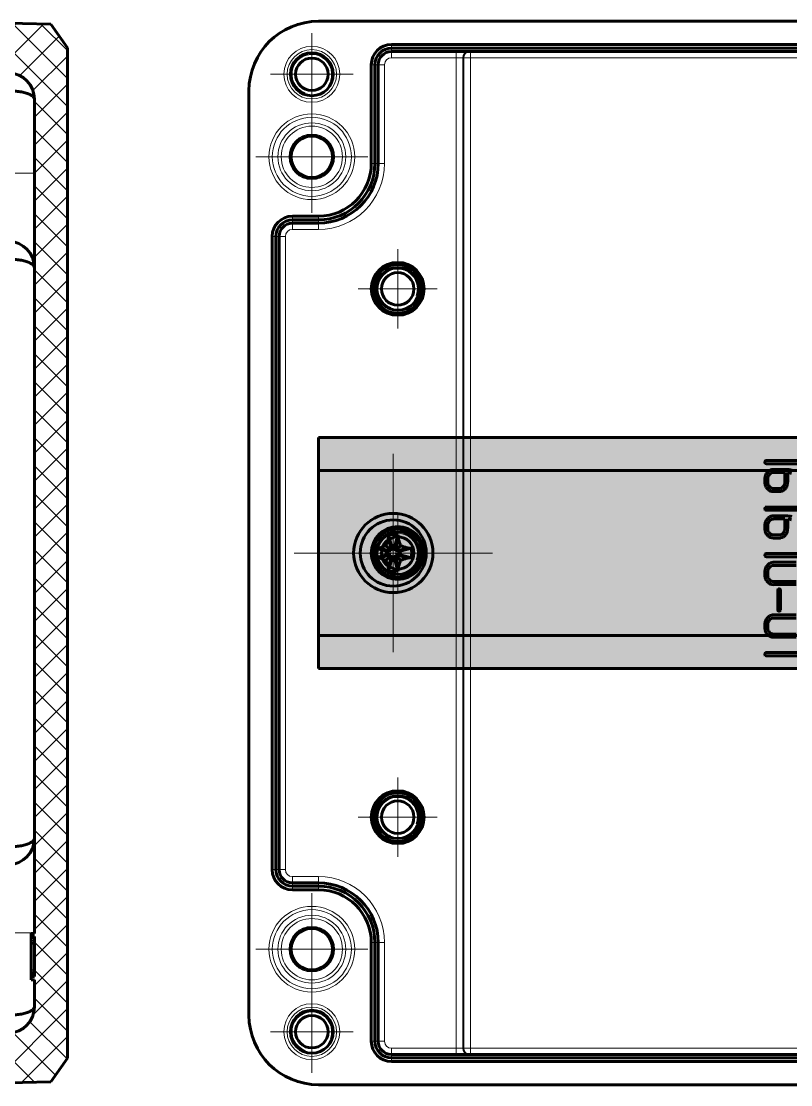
# Model space of a CAD drawing. Header units: millimetres. Extents: x -111 to 309, y -96 to 201.
# Drawn here: x 192.7 to 251, y 5.5 to 86 of the extents above; entities that cross this region are included whole.
import ezdxf

# ---------------------------------------------------------------- set-up
doc = ezdxf.new("R2010")
doc.units = ezdxf.units.MM
for name, pattern in [('K5LT_AXLED', [26.227272, 21.727272, -1.5, 1.5, -1.5]), ('K5LT_BASIC', [0]), ('K5LT_THIN', [0])]:
    doc.linetypes.add(name, pattern=pattern)
doc.layers.add('Системный слой', color=7, linetype='Continuous')

# ---------------------------------------------------------------- blocks, each defined once
blk = doc.blocks.new('35_DIN_CUTSIDE')
at = {"layer": 'Системный слой', "color": 150, "linetype": 'K5LT_BASIC', "lineweight": 60, "true_color": 0x0080ff}
for p, q in [((6.85, 18.06), (7.28, 18.06)), ((7.28, 18.06), (7.28, 14.95)), ((6.24, 14.95), (6.24, 17.35)), ((2.08, 13.91), (5.2, 13.91)), ((0, 11.83), (0, -12.09)), ((0, 11.83), (0, -12.09)), ((1.04, 11.83), (1.04, -12.09)), ((5.2, 12.87), (2.08, 12.87)), ((3.33, 5.2), (2.29, 5.2)), ((2.29, 5.2), (2.29, 0)), ((4.37, 5.2), (3.33, 5.2)), ((4.37, 5.2), (3.33, 5.2)), ((3.33, 0), (3.33, 5.2)), ((2.29, 3.9), (1.04, 3.9)), ((1.04, 3.9), (1.04, 0)), ((2.29, 0), (2.29, 3.9)), ((6.45, 0.62), (6.45, 3.12)), ((6.45, 0.62), (6.45, 3.12)), ((1.04, 0.24), (2.29, 0.69)), ((5.2, -0.62), (5.2, 0.62)), ((5.2, 0.62), (6.45, 0.62)), ((5.2, -0.62), (5.2, 0.62)), ((5.2, 0.62), (6.45, 0.62)), ((1.04, -3.9), (1.04, 0)), ((2.29, -0.24), (1.04, -0.69)), ((2.29, -5.2), (2.29, 0)), ((2.29, 0), (2.29, -3.9)), ((3.33, 0), (3.33, -5.2)), ((6.45, -0.62), (5.2, -0.62)), ((6.45, -0.62), (5.2, -0.62)), ((6.45, -0.62), (6.45, -3.12)), ((6.45, -0.62), (6.45, -3.12)), ((2.29, -3.9), (1.04, -3.9)), ((3.33, -5.2), (2.29, -5.2)), ((4.37, -5.2), (3.33, -5.2)), ((4.37, -5.2), (3.33, -5.2)), ((5.2, -13.13), (2.08, -13.13)), ((5.2, -13.13), (2.08, -13.13)), ((2.08, -14.17), (5.2, -14.17)), ((2.08, -14.17), (5.2, -14.17)), ((6.24, -15.21), (6.24, -16.46)), ((7.24, -16.59), (7.28, -15.21)), ((6.41, -16.58), (7.24, -16.59))]:
    blk.add_line(p, q, dxfattribs=at)
at = {"layer": 'Системный слой', "color": 30, "linetype": 'K5LT_AXLED', "lineweight": 18, "true_color": 0xff8000}
blk.add_line((0.29, 0), (9.68, 0), dxfattribs=at)
at = {"layer": 'Системный слой', "color": 150, "linetype": 'K5LT_BASIC', "lineweight": 60, "true_color": 0x0080ff}
for centre, radius, start, end in [((5.2, 14.95), 2.08, 270, 0), ((5.2, 14.95), 1.04, 270, 0), ((2.08, 11.83), 2.08, 90, 180), ((2.08, 11.83), 1.04, 90, 180), ((4.37, 3.12), 2.08, 0, 90), ((4.37, 3.12), 2.08, 0, 90), ((4.37, -3.12), 2.08, 270, 0), ((4.37, -3.12), 2.08, 270, 0), ((2.08, -12.09), 2.08, 180, 270), ((2.08, -12.09), 2.08, 180, 270), ((2.08, -12.09), 1.04, 180, 270), ((2.08, -12.09), 1.04, 180, 270), ((5.2, -15.21), 2.08, 0, 90), ((5.2, -15.21), 2.08, 0, 90), ((5.2, -15.21), 1.04, 0, 90), ((5.2, -15.21), 1.04, 0, 90)]:
    blk.add_arc(centre, radius, start, end, dxfattribs=at)
blk = doc.blocks.new('VP.161610_cutside')
at = {"layer": 'Системный слой'}
h = blk.add_hatch(dxfattribs=at)
h.set_pattern_fill('', angle=135, style=0, pattern_type=0)
h.set_pattern_definition([(135, (-510.7968, -10739.818), (-2.12132034, -2.12132034), []), (225, (-510.7968, -10739.818), (2.12132034, -2.12132034), [])])
h.paths.add_polyline_path([(107.05, 90), (113.08, 90), (113.08, 89.5), (113.58, 89.5), (113.58, 90), (117.66, 90), (120.03, 89.22), (121.48, 87.18), (121.66, 86.1), (121.93, 75.78), (122.18, 75.22), (122.73, 75), (123.38, 75), (123.95, 75.23), (124.18, 75.78), (124.22, 77.3), (124.72, 78.5), (125.92, 79), (127.13, 78.5), (127.62, 77.3), (127.66, 75.78), (127.91, 75.22), (128.46, 75), (129.47, 75), (129.02, 92.5), (125.45, 95), (-27.55, 95), (-31.12, 92.5), (-31.57, 75), (-30.56, 75), (-30, 75.23), (-29.76, 75.78), (-29.72, 77.3), (-29.23, 78.5), (-28.02, 79), (-26.82, 78.5), (-26.32, 77.3), (-26.28, 75.78), (-26.03, 75.22), (-25.48, 75), (-24.83, 75), (-24.26, 75.23), (-24.03, 75.78), (-23.76, 86.1), (-22.92, 88.46), (-20.84, 89.85), (-19.76, 90), (106.55, 90), (106.55, 89.5), (107.05, 89.5)])
h = blk.add_hatch(dxfattribs=at)
h.set_pattern_fill('', angle=135, style=0, pattern_type=0)
h.set_pattern_definition([(135, (-510.7968, -10739.818), (-0.70710678, -0.70710678), []), (225, (-510.7968, -10739.818), (0.70710678, -0.70710678), [])])
h.paths.add_polyline_path([(123.92, 78), (124.51, 76.59), (125.92, 76), (127.34, 76.59), (127.92, 78), (127.34, 79.41), (125.92, 80), (124.51, 79.41)])
h.paths.add_polyline_path([(-26.02, 78), (-26.61, 79.41), (-28.02, 80), (-29.44, 79.41), (-30.02, 78), (-29.44, 76.59), (-28.02, 76), (-26.61, 76.59)])
h = blk.add_hatch(dxfattribs=at)
h.set_pattern_fill('', angle=135, style=0, pattern_type=0)
h.set_pattern_definition([(135, (-510.797, -10739.818), (-7.071068, -7.071068), []), (225, (-510.797, -10739.818), (7.071068, -7.071068), [])])
h.paths.add_polyline_path([(-27.55, -5), (-14.76, -5), (-14.75, -5.17), (-14.74, -5.33), (-14.74, -5.5), (-14.2, -5.5), (-14.18, -5), (-7.34, -5), (-7.33, -5.17), (-7.32, -5.33), (-7.31, -5.5), (-7.13, -5.5), (-7.1, -5.24), (-7.09, -5.16), (-7.08, -5.08), (-7.08, -5), (125.45, -5), (127.41, -3.62), (129.47, 75), (125.95, 75), (125.9, 76.74), (125.73, 77.14), (125.4, 77.3), (125.02, 77.09), (124.9, 76.73), (124.95, 75), (124.95, 1), (124.66, 0.29), (123.95, 0), (64.51, 0), (64.51, 0.5), (63.62, 0.5), (63.62, 0), (61.4, 0), (61.4, 0.5), (60.64, 0.5), (60.64, 0), (59.39, 0), (59.39, 0.5), (58.63, 0.5), (58.63, 0), (53.43, 0), (53.43, 0.5), (52.67, 0.5), (52.67, 0), (51.42, 0), (51.42, 0.5), (50.67, 0.5), (50.67, 0), (49.51, 0), (49.51, 0.5), (48.62, 0.5), (48.62, 0), (45.37, 0), (45.37, 0.5), (44.5, 0.5), (44.5, 0), (42.47, 0), (42.47, 0.5), (41.58, 0.5), (41.58, 0), (38.33, 0), (38.33, 0.5), (37.46, 0.5), (37.46, 0), (35.44, 0), (35.44, 0.5), (34.54, 0.5), (34.54, 0), (-26.05, 0), (-26.76, 0.29), (-27.05, 1), (-27.05, 75), (-27, 76.73), (-27.16, 77.13), (-27.5, 77.3), (-27.88, 77.08), (-28, 76.74), (-28.05, 75), (-31.57, 75), (-29.51, -3.62)])
at = {"layer": 'Системный слой', "color": 150, "linetype": 'K5LT_BASIC', "lineweight": 60, "true_color": 0x0080ff}
for p, q in [((-27.55, 95), (-31.12, 92.5)), ((-27.55, 95), (125.45, 95)), ((129.02, 92.5), (125.45, 95)), ((-31.12, 92.5), (-31.57, 75)), ((129.47, 75), (129.02, 92.5)), ((-19.76, 90), (106.55, 90)), ((106.55, 90), (106.55, 89.5)), ((106.55, 89.5), (107.05, 89.5)), ((107.05, 90), (107.05, 89.5)), ((107.05, 90), (113.08, 90)), ((107.05, 89.5), (107.12, 89.5)), ((107.12, 89.5), (107.33, 89.5)), ((107.33, 89.5), (107.64, 89.5)), ((107.64, 89.5), (108.02, 89.5)), ((108.02, 90), (108.02, 89.5)), ((108.02, 89.5), (108.05, 89.5)), ((108.05, 90), (108.05, 89.5)), ((108.05, 89.5), (112.08, 89.5)), ((112.08, 89.5), (112.28, 89.5)), ((112.28, 89.5), (112.46, 89.5)), ((112.46, 89.5), (112.63, 89.5)), ((112.63, 89.5), (112.78, 89.5)), ((112.78, 89.5), (113, 89.5)), ((113, 89.5), (113.08, 89.5)), ((113.08, 89.5), (113.08, 90)), ((113.08, 89.5), (113.08, 89.5)), ((113.08, 89.5), (113.58, 89.5)), ((113.58, 90), (117.66, 90)), ((113.58, 89.5), (113.58, 90)), ((113.59, 89.5), (113.58, 89.5)), ((113.59, 90), (113.59, 89.5)), ((-23.76, 86.1), (-24.03, 75.78)), ((-23.76, 86.1), (-21.05, 86.1)), ((1.74, 86.1), (1.47, 75.78)), ((1.74, 86.1), (4.45, 86.1)), ((93.45, 86.1), (96.16, 86.1)), ((96.16, 86.1), (96.43, 75.78)), ((118.95, 86.1), (121.66, 86.1)), ((121.93, 75.78), (121.66, 86.1)), ((-29.72, 77.3), (-29.76, 75.78)), ((-28, 76.74), (-28.05, 75)), ((-27.05, 75), (-27, 76.73)), ((-26.28, 75.78), (-26.32, 77.3)), ((124.22, 77.3), (124.18, 75.78)), ((124.9, 76.73), (124.95, 75)), ((125.95, 75), (125.9, 76.74)), ((127.66, 75.78), (127.62, 77.3)), ((-31.57, 75), (-30.56, 75)), ((-31.57, 75), (-29.51, -3.62)), ((-31.57, 75), (-28.05, 75)), ((-27.05, 75), (-27.05, 1)), ((-27.05, 75), (-25.48, 75)), ((-25.48, 75), (-24.83, 75)), ((-24.83, 75), (-21.05, 75)), ((-21.05, 75), (-8.55, 75)), ((-8.55, 75), (0.67, 75)), ((-1.05, 8), (-1.05, 75)), ((0.67, 75), (4.45, 75)), ((0.67, 75), (0.67, 75)), ((4.45, 75), (93.45, 75)), ((93.45, 75), (97.23, 75)), ((97.23, 75), (106.45, 75)), ((97.23, 75), (97.23, 75)), ((98.95, 8), (98.95, 75)), ((106.45, 75), (118.95, 75)), ((118.95, 75), (122.73, 75)), ((122.73, 75), (123.38, 75)), ((123.38, 75), (124.95, 75)), ((124.95, 1), (124.95, 75)), ((125.95, 75), (129.47, 75)), ((127.41, -3.62), (129.47, 75)), ((128.46, 75), (129.47, 75)), ((-26.05, 7), (123.95, 7)), ((34.54, 0), (-26.05, 0)), ((34.54, 0.5), (34.54, 0)), ((35.44, 0.5), (34.54, 0.5)), ((35.44, 0), (35.44, 0.5)), ((38.33, 0.5), (37.46, 0.5)), ((37.46, 0), (37.46, 0.5)), ((38.33, 0.5), (38.34, 0.5)), ((38.33, 0), (38.33, 0.5)), ((38.34, 0.5), (38.45, 0.5)), ((38.34, 0), (38.34, 0.5)), ((38.45, 0), (38.45, 0.5)), ((38.45, 0.5), (38.54, 0.5)), ((38.54, 0.5), (38.63, 0.5)), ((38.54, 0), (38.54, 0.5)), ((38.63, 0.5), (38.66, 0.5)), ((38.66, 0.5), (38.69, 0.5)), ((38.69, 0.5), (38.7, 0.5)), ((38.7, 0), (38.7, 0.5)), ((41.58, 0.5), (41.58, 0)), ((42.47, 0.5), (41.58, 0.5)), ((42.47, 0), (42.47, 0.5)), ((45.37, 0.5), (44.5, 0.5)), ((44.5, 0), (44.5, 0.5)), ((45.37, 0.5), (45.38, 0.5)), ((45.37, 0), (45.37, 0.5)), ((45.38, 0), (45.38, 0.5)), ((45.38, 0.5), (45.49, 0.5)), ((45.49, 0.5), (45.58, 0.5)), ((45.49, 0), (45.49, 0.5)), ((45.58, 0.5), (45.66, 0.5)), ((45.58, 0), (45.58, 0.5)), ((45.66, 0.5), (45.7, 0.5)), ((45.7, 0.5), (45.73, 0.5)), ((45.73, 0), (45.73, 0.5)), ((45.73, 0.5), (45.73, 0.5)), ((48.62, 0.5), (48.62, 0)), ((49.51, 0.5), (48.62, 0.5)), ((49.51, 0), (49.51, 0.5)), ((50.67, 0), (50.67, 0.5)), ((51.42, 0.5), (50.67, 0.5)), ((51.43, 0.5), (51.42, 0.5)), ((51.42, 0), (51.42, 0.5)), ((51.61, 0.5), (51.43, 0.5)), ((51.81, 0.5), (51.61, 0.5)), ((52.29, 0.5), (51.81, 0.5)), ((52.49, 0.5), (52.29, 0.5)), ((52.66, 0.5), (52.49, 0.5)), ((52.67, 0.5), (52.66, 0.5)), ((52.67, 0), (52.67, 0.5)), ((53.43, 0.5), (52.67, 0.5)), ((53.43, 0), (53.43, 0.5)), ((58.63, 0), (58.63, 0.5)), ((59.39, 0.5), (58.63, 0.5)), ((59.4, 0.5), (59.39, 0.5)), ((59.39, 0), (59.39, 0.5)), ((59.57, 0.5), (59.4, 0.5)), ((59.77, 0.5), (59.57, 0.5)), ((60.25, 0.5), (59.77, 0.5)), ((60.45, 0.5), (60.25, 0.5)), ((60.62, 0.5), (60.45, 0.5)), ((60.64, 0.5), (60.62, 0.5)), ((61.4, 0.5), (60.64, 0.5)), ((60.64, 0), (60.64, 0.5)), ((61.4, 0), (61.4, 0.5)), ((64.51, 0.5), (63.62, 0.5)), ((63.62, 0.5), (63.62, 0)), ((64.51, 0), (64.51, 0.5)), ((37.46, 0), (35.44, 0)), ((41.58, 0), (38.33, 0)), ((44.5, 0), (42.47, 0)), ((48.62, 0), (45.37, 0)), ((50.67, 0), (49.51, 0)), ((52.67, 0), (51.42, 0)), ((58.63, 0), (53.43, 0)), ((60.64, 0), (59.39, 0)), ((63.62, 0), (61.4, 0)), ((123.95, 0), (64.51, 0)), ((-29.51, -3.62), (-27.55, -5)), ((125.45, -5), (127.41, -3.62)), ((-27.55, -5), (-14.76, -5)), ((-16.04, -5.19), (-16.03, -5.81)), ((-6.27, -6), (-15.83, -6)), ((-14.83, -5), (-14.82, -5.5)), ((-14.79, -5.5), (-14.82, -5.5)), ((-14.74, -5.5), (-14.79, -5.5)), ((-14.74, -5.5), (-14.76, -5)), ((-14.74, -5.5), (-14.2, -5.5)), ((-14.2, -5.5), (-14.18, -5)), ((-8.79, -5.5), (-14.2, -5.5)), ((-14.18, -5), (-7.34, -5)), ((-8.78, -5), (-8.79, -5.5)), ((-8.53, -5.5), (-8.79, -5.5)), ((-8.52, -5), (-8.53, -5.5)), ((-8.3, -5.5), (-8.53, -5.5)), ((-8.29, -5), (-8.3, -5.5)), ((-8.17, -5.5), (-8.3, -5.5)), ((-8.05, -5.5), (-8.17, -5.5)), ((-7.92, -5.5), (-8.05, -5.5)), ((-7.8, -5.5), (-7.92, -5.5)), ((-7.53, -5.5), (-7.8, -5.5)), ((-7.54, -5), (-7.53, -5.5)), ((-7.5, -5.5), (-7.53, -5.5)), ((-7.44, -5.5), (-7.5, -5.5)), ((-7.37, -5.5), (-7.44, -5.5)), ((-7.31, -5.5), (-7.37, -5.5)), ((-7.31, -5.5), (-7.13, -5.5)), ((-7.13, -5.5), (-7.1, -5.24)), ((-7.1, -5.5), (-7.13, -5.5)), ((-7.1, -5.24), (-7.08, -5)), ((-7.1, -5.24), (-7.1, -5.5)), ((-6.38, -5.5), (-7.1, -5.5)), ((-7.08, -5), (125.45, -5)), ((-5.89, -5.5), (-6.38, -5.5)), ((-6.06, -5.5), (-6.07, -5.81)), ((-5.88, -5), (-5.89, -5.5)), ((-5.62, -5.5), (-5.89, -5.5)), ((-5.52, -5.5), (-5.62, -5.5)), ((-5.51, -5), (-5.52, -5.5)), ((103.96, -5.19), (103.97, -5.81)), ((113.73, -6), (104.17, -6)), ((113.94, -5.19), (113.93, -5.81))]:
    blk.add_line(p, q, dxfattribs=at)
at = {"layer": 'Системный слой', "color": 7, "linetype": 'K5LT_THIN', "lineweight": 18}
for p, q in [((-8.55, 86.1), (-8.55, 90)), ((106.45, 86.1), (106.45, 90)), ((107.12, 90), (107.12, 89.5)), ((107.33, 90), (107.33, 89.5)), ((107.64, 90), (107.64, 89.5)), ((112.08, 90), (112.08, 89.5)), ((112.28, 90), (112.28, 89.5)), ((112.46, 90), (112.46, 89.5)), ((112.63, 90), (112.63, 89.5)), ((112.78, 90), (112.78, 89.5)), ((113, 90), (113, 89.5)), ((113.08, 90), (113.08, 89.5)), ((-21.05, 86.1), (-21.05, 75.78)), ((-21.05, 86.1), (-8.55, 86.1)), ((-8.55, 86.1), (-8.55, 75.78)), ((-8.55, 86.1), (1.74, 86.1)), ((4.45, 86.1), (4.45, 75.78)), ((4.45, 86.1), (93.45, 86.1)), ((93.45, 86.1), (93.45, 75.78)), ((96.16, 86.1), (106.45, 86.1)), ((106.45, 86.1), (106.45, 75.78)), ((106.45, 86.1), (118.95, 86.1)), ((118.95, 86.1), (118.95, 75.78)), ((-29.76, 75.78), (-28.03, 75.78)), ((-24.03, 75.78), (-21.05, 75.78)), ((-21.05, 75), (-21.05, 75.78)), ((-21.05, 75.78), (-8.55, 75.78)), ((-8.55, 75.78), (1.47, 75.78)), ((-8.55, 75), (-8.55, 75.78)), ((1.47, 75.78), (4.45, 75.78)), ((4.45, 75), (4.45, 75.78)), ((4.45, 75.78), (93.45, 75.78)), ((93.45, 75.78), (96.43, 75.78)), ((93.45, 75), (93.45, 75.78)), ((96.43, 75.78), (106.45, 75.78)), ((106.45, 75), (106.45, 75.78)), ((106.45, 75.78), (118.95, 75.78)), ((118.95, 75), (118.95, 75.78)), ((118.95, 75.78), (121.93, 75.78)), ((125.93, 75.78), (127.66, 75.78)), ((-25, 8), (-25, 75)), ((-10.05, 8), (-10.05, 75)), ((1, 8), (1, 75)), ((96.9, 8), (96.9, 75)), ((107.95, 8), (107.95, 75)), ((122.9, 8), (122.9, 75)), ((-25, 8), (-27.05, 8)), ((-26.05, 6.03), (-26.05, 7)), ((-25, 8), (-10.05, 8)), ((-25, 8), (-25, 7)), ((-10.05, 8), (-10.05, 7)), ((-1.05, 8), (-10.05, 8)), ((1, 8), (-1.05, 8)), ((1, 8), (1, 7)), ((1, 8), (96.9, 8)), ((96.9, 8), (96.9, 7)), ((98.95, 8), (96.9, 8)), ((107.95, 8), (98.95, 8)), ((107.95, 8), (122.9, 8)), ((107.95, 8), (107.95, 7)), ((124.95, 8), (122.9, 8)), ((122.9, 8), (122.9, 7)), ((123.95, 7), (123.95, 6.03)), ((-26.05, 6.03), (123.95, 6.03)), ((-26.05, 0.97), (-26.05, 6.03)), ((123.95, 6.03), (123.95, 0.97)), ((-26.05, 0.97), (123.95, 0.97)), ((-26.05, 0), (-26.05, 0.97)), ((38.63, 0), (38.63, 0.5)), ((38.66, 0), (38.66, 0.5)), ((38.69, 0), (38.69, 0.5)), ((45.66, 0), (45.66, 0.5)), ((45.7, 0), (45.7, 0.5)), ((45.73, 0), (45.73, 0.5)), ((51.43, 0), (51.43, 0.5)), ((51.61, 0), (51.61, 0.5)), ((51.81, 0), (51.81, 0.5)), ((52.29, 0), (52.29, 0.5)), ((52.49, 0), (52.49, 0.5)), ((52.66, 0), (52.66, 0.5)), ((59.4, 0), (59.4, 0.5)), ((59.57, 0), (59.57, 0.5)), ((59.77, 0), (59.77, 0.5)), ((60.25, 0), (60.25, 0.5)), ((60.45, 0), (60.45, 0.5)), ((60.62, 0), (60.62, 0.5)), ((123.95, 0.97), (123.95, 0)), ((-14.82, -5.19), (-16.04, -5.19)), ((-6.07, -5.81), (-16.03, -5.81)), ((-14.8, -5), (-14.79, -5.5)), ((-8.17, -5), (-8.17, -5.5)), ((-8.05, -5), (-8.05, -5.5)), ((-7.92, -5), (-7.92, -5.5)), ((-7.8, -5), (-7.8, -5.5)), ((-7.52, -5), (-7.5, -5.5)), ((-7.45, -5), (-7.44, -5.5)), ((-7.38, -5), (-7.37, -5.5)), ((-6.37, -5), (-6.38, -5.5)), ((-5.61, -5), (-5.62, -5.5)), ((113.94, -5.19), (103.96, -5.19)), ((113.93, -5.81), (103.97, -5.81))]:
    blk.add_line(p, q, dxfattribs=at)
at = {"layer": 'Системный слой', "color": 150, "linetype": 'K5LT_BASIC', "lineweight": 60, "true_color": 0x0080ff}
for centre in [(-28.02, 78), (125.92, 78)]:
    blk.add_circle(centre, 2, dxfattribs=at)
for centre, radius, start, end in [((-19.76, 86), 4, 90, 178.5), ((5.74, 86), 4, 90, 178.5), ((92.16, 86), 4, 1.5, 90), ((117.66, 86), 4, 1.5, 90), ((-28.02, 77.3), 1.7, 0, 180), ((125.92, 77.3), 1.7, 0, 180), ((-30.56, 75.8), 0.8, 270, 358.5), ((-27.43, 76.73), 0.573, 96.6379, 178.5), ((-27.56, 76.74), 0.558, 358.5, 83.2745), ((-25.48, 75.8), 0.8, 181.5, 270), ((-24.83, 75.8), 0.8, 270, 358.5), ((0.67, 75.8), 0.8, 270, 358.5), ((97.23, 75.8), 0.8, 181.5, 270), ((122.73, 75.8), 0.8, 181.5, 270), ((123.38, 75.8), 0.8, 270, 358.5), ((125.46, 76.74), 0.558, 96.7255, 181.5), ((125.33, 76.73), 0.573, 1.5, 83.3621), ((128.46, 75.8), 0.8, 181.5, 270), ((-26.05, 8), 1, 180, 270), ((-0.05, 8), 1, 180, 270), ((97.95, 8), 1, 270, 0), ((123.95, 8), 1, 270, 0), ((-26.05, 1), 1, 180, 270), ((123.95, 1), 1, 270, 0), ((-16.24, -5.2), 0.2, 1.5, 90), ((-15.83, -5.8), 0.2, 181.5, 270), ((-6.27, -5.8), 0.2, 270, 358.5), ((103.76, -5.2), 0.2, 1.5, 90), ((104.17, -5.8), 0.2, 181.5, 270), ((113.73, -5.8), 0.2, 270, 358.5), ((114.14, -5.2), 0.2, 90, 178.5)]:
    blk.add_arc(centre, radius, start, end, dxfattribs=at)
at = {"layer": 'Системный слой', "color": 7, "linetype": 'K5LT_THIN', "lineweight": 18}
for centre, major_axis, start_param, end_param in [((-26.05, 6.05), (-1, 0), 0, 1.570796), ((123.95, 6.05), (1, 0), 4.712389, 6.283185), ((-26.05, 1), (-1, 0), 0, 1.570796), ((123.95, 1), (1, 0), 4.712389, 6.283185)]:
    blk.add_ellipse(centre, major_axis=major_axis, ratio=0.026177, start_param=start_param, end_param=end_param, dxfattribs=at)
at = {"layer": 'Системный слой', "color": 150, "linetype": 'K5LT_BASIC', "lineweight": 60, "true_color": 0x0080ff}
for points, knots in [([(-21.05, 86.1), (-21.05, 86.28), (-21.04, 86.6), (-21.01, 87.05), (-20.96, 87.46), (-20.91, 87.85), (-20.84, 88.23), (-20.75, 88.59), (-20.65, 88.92), (-20.53, 89.22), (-20.4, 89.48), (-20.26, 89.7), (-20.11, 89.86), (-19.94, 89.97), (-19.82, 90), (-19.76, 90)], [0, 0, 0, 0, 1.300748, 2.439918, 3.480591, 4.564561, 5.707801, 6.853774, 8.034512, 9.246294, 10.495013, 11.789796, 13.093482, 14.504008, 16, 16, 16, 16]), ([(4.45, 86.1), (4.45, 86.28), (4.46, 86.6), (4.49, 87.05), (4.54, 87.46), (4.59, 87.85), (4.66, 88.23), (4.75, 88.59), (4.85, 88.92), (4.97, 89.22), (5.1, 89.48), (5.24, 89.7), (5.39, 89.86), (5.56, 89.97), (5.68, 90), (5.74, 90)], [0, 0, 0, 0, 1.300754, 2.439926, 3.4806, 4.564572, 5.707813, 6.853786, 8.034526, 9.246309, 10.495025, 11.789813, 13.093491, 14.504015, 16, 16, 16, 16]), ([(93.45, 86.1), (93.45, 86.28), (93.44, 86.6), (93.41, 87.05), (93.36, 87.46), (93.31, 87.85), (93.24, 88.23), (93.15, 88.59), (93.05, 88.92), (92.93, 89.22), (92.8, 89.48), (92.66, 89.7), (92.51, 89.86), (92.34, 89.97), (92.22, 90), (92.16, 90)], [0, 0, 0, 0, 1.300826, 2.440061, 3.480793, 4.564824, 5.708128, 6.854166, 8.03497, 9.246821, 10.495606, 11.790465, 13.094216, 14.504817, 16, 16, 16, 16]), ([(118.95, 86.1), (118.95, 86.28), (118.94, 86.6), (118.91, 87.05), (118.86, 87.46), (118.81, 87.85), (118.74, 88.23), (118.65, 88.59), (118.55, 88.92), (118.43, 89.22), (118.3, 89.48), (118.16, 89.7), (118.01, 89.86), (117.84, 89.97), (117.72, 90), (117.66, 90)], [0, 0, 0, 0, 1.300748, 2.439918, 3.480591, 4.564561, 5.707801, 6.853774, 8.034512, 9.246294, 10.495013, 11.789796, 13.093482, 14.504008, 16, 16, 16, 16])]:
    blk.add_open_spline(points, degree=3, knots=knots, dxfattribs=at)
blk.add_open_spline([(-7.31, -5.5), (-7.32, -5.33), (-7.33, -5.17), (-7.34, -5)], degree=3, dxfattribs=at)
at = {"rotation": 90}
blk.add_blockref('35_DIN_CUTSIDE', (48.95, 8), dxfattribs=at)
blk = doc.blocks.new('VP.161610_withoutcapside')
at = {"layer": 'Системный слой', "color": 150, "linetype": 'K5LT_BASIC', "lineweight": 60, "true_color": 0x0080ff}
for p, q in [((-70, 80.52), (70, 80.52)), ((-58.95, 77), (58.95, 77)), ((-58.95, 76.45), (58.95, 76.45)), ((-58.95, 75.95), (58.95, 75.95)), ((-62, 59), (-62, 73.95)), ((-61.45, 59), (-61.45, 73.95)), ((-60.95, 59), (-60.95, 73.95)), ((-80.52, -70), (-80.52, 70)), ((-73.95, 51), (-70, 51)), ((-73.95, 50.45), (-70, 50.45)), ((-73.95, 49.95), (-70, 49.95)), ((-77, -47.95), (-77, 47.95)), ((-76.45, -47.95), (-76.45, 47.95)), ((-75.95, -47.95), (-75.95, 47.95)), ((-2.39, 13.82), (-2.41, 13.76)), ((-2.41, 13.76), (-2.39, 13.66)), ((-2.39, 13.66), (-2.35, 13.58)), ((-2.35, 13.58), (-2.35, 13.57)), ((-2.19, 14), (-2.24, 13.99)), ((2.9, 14), (-2.19, 14)), ((-2.19, 13.51), (3.42, 13.51)), ((-1.67, 11.95), (-1.72, 11.89)), ((0.81, 12.67), (-1.11, 12.67)), ((0.61, 12.19), (-1.11, 12.19)), ((0.61, 10.74), (0.61, 12.19)), ((1.05, 10.74), (1.05, 12.19)), ((-2.4, 11.22), (-2.4, 10.74)), ((-2.03, 9.71), (-1.97, 9.65)), ((-1.97, 11.22), (-1.97, 10.74)), ((-1.11, 9.77), (-0.25, 9.77)), ((0.33, 10.01), (0.36, 10.05)), ((-1.11, 9.29), (-0.25, 9.29)), ((-2.39, 6.78), (-2.41, 6.72)), ((-2.41, 6.72), (-2.39, 6.62)), ((-2.39, 6.62), (-2.35, 6.54)), ((-2.35, 6.54), (-2.35, 6.54)), ((-2.19, 6.96), (-2.24, 6.95)), ((2.9, 6.96), (-2.19, 6.96)), ((-2.19, 6.48), (3.42, 6.48)), ((-1.67, 4.91), (-1.72, 4.86)), ((0.81, 5.63), (-1.11, 5.63)), ((0.61, 5.15), (-1.11, 5.15)), ((0.61, 3.7), (0.61, 5.15)), ((1.05, 3.71), (1.05, 5.15)), ((-2.4, 4.18), (-2.4, 3.7)), ((-1.97, 4.18), (-1.97, 3.7)), ((-2.03, 2.67), (-1.97, 2.61)), ((-1.11, 2.73), (-0.25, 2.73)), ((-1.11, 2.25), (-0.25, 2.25)), ((0.33, 2.97), (0.36, 3.01)), ((-2.39, -0.26), (-2.41, -0.32)), ((-2.41, -0.32), (-2.39, -0.42)), ((-2.39, -0.42), (-2.35, -0.49)), ((-2.35, -0.49), (-2.35, -0.5)), ((-2.19, -0.08), (-2.24, -0.08)), ((2.9, -0.08), (-2.19, -0.08)), ((-2.19, -0.56), (3.42, -0.56)), ((2.34, -1.41), (-1.11, -1.41)), ((-2.4, -2.86), (-2.4, -3.34)), ((-1.97, -2.86), (-1.97, -3.34)), ((-1.67, -2.13), (-1.72, -2.18)), ((2.34, -1.89), (-1.11, -1.89)), ((-2.02, -4.37), (-1.96, -4.43)), ((-1.11, -4.31), (2.34, -4.31)), ((-1.11, -4.79), (2.34, -4.79)), ((-0.46, -5.67), (-0.46, -8.57)), ((-0.4, -5.49), (-0.45, -5.57)), ((-0.03, -5.67), (-0.04, -5.59)), ((-0.03, -8.57), (-0.03, -5.67)), ((2.34, -9.37), (-1.11, -9.37)), ((-0.46, -8.57), (-0.46, -8.59)), ((-0.25, -8.81), (-0.23, -8.81)), ((-0.1, -8.73), (-0.05, -8.65)), ((-0.05, -8.65), (-0.03, -8.57)), ((-2.4, -10.82), (-2.4, -11.3)), ((-1.97, -10.82), (-1.97, -11.3)), ((-1.67, -10.09), (-1.72, -10.15)), ((2.34, -9.85), (-1.11, -9.85)), ((-2.02, -12.33), (-1.96, -12.4)), ((-1.11, -12.27), (2.34, -12.27)), ((-1.11, -12.76), (2.34, -12.76)), ((-2.39, -15.26), (-2.41, -15.32)), ((-2.41, -15.32), (-2.39, -15.42)), ((-2.39, -15.42), (-2.35, -15.5)), ((-2.35, -15.5), (-2.35, -15.5)), ((-2.19, -15.08), (-2.24, -15.09)), ((2.9, -15.08), (-2.19, -15.08)), ((-2.19, -15.56), (3.42, -15.56)), ((-70, -49.95), (-73.95, -49.95)), ((-70, -50.45), (-73.95, -50.45)), ((-70, -51), (-73.95, -51)), ((-62, -73.95), (-62, -59)), ((-61.45, -73.95), (-61.45, -59)), ((-60.95, -73.95), (-60.95, -59)), ((58.95, -75.95), (-58.95, -75.95)), ((58.95, -76.45), (-58.95, -76.45)), ((58.95, -77), (-58.95, -77)), ((70, -80.52), (-70, -80.52))]:
    blk.add_line(p, q, dxfattribs=at)
at = {"layer": 'Системный слой', "color": 30, "linetype": 'K5LT_AXLED', "lineweight": 18, "true_color": 0xff8000}
for p, q in [((-71, 72.5), (-71, 78.74)), ((-71, 72.5), (-77.24, 72.5)), ((-71, 72.5), (-64.76, 72.5)), ((-71, 72.5), (-71, 66.26)), ((-71, 60), (-71, 68.49)), ((-71, 60), (-79.49, 60)), ((-71, 60), (-62.51, 60)), ((-71, 60), (-71, 51.51)), ((-58, 40), (-58, 46)), ((-58, 40), (-64, 40)), ((-58, 40), (-52, 40)), ((-58, 40), (-58, 34)), ((-58, 0), (-58, 6)), ((-58, 0), (-64, 0)), ((-58, 0), (-52, 0)), ((-58, 0), (-58, -6)), ((-58, -40), (-58, -34)), ((-58, -40), (-64, -40)), ((-58, -40), (-52, -40)), ((-58, -40), (-58, -46)), ((-71, -60), (-71, -51.51)), ((-71, -60), (-79.49, -60)), ((-71, -60), (-62.51, -60)), ((-71, -60), (-71, -68.49)), ((-71, -72.5), (-71, -66.26)), ((-71, -72.5), (-77.24, -72.5)), ((-71, -72.5), (-64.76, -72.5)), ((-71, -72.5), (-71, -78.74))]:
    blk.add_line(p, q, dxfattribs=at)
at = {"layer": 'Системный слой', "color": 7, "linetype": 'K5LT_THIN', "lineweight": 18}
for p, q in [((-58.95, 77), (-58.95, 76.95)), ((58.95, 76.95), (-58.95, 76.95)), ((-58.95, 76.95), (-58.95, 76.45)), ((-58.95, 75.95), (-58.95, 76.45)), ((-58.95, 75.95), (-58.95, 75)), ((-49.13, 75.95), (-49.13, 75)), ((-47, 75.95), (-47, 75)), ((-58.95, 75), (-49.13, 75)), ((-49.13, 75), (-48.13, 75)), ((-49.13, -75), (-49.13, 75)), ((-48.13, -75), (-48.13, 75)), ((-48.13, 75), (-48, 75)), ((-48, 75), (-47, 75)), ((-48, -75), (-48, 75)), ((-47, -75), (-47, 75)), ((47, 75), (-47, 75)), ((-62, 73.95), (-61.95, 73.95)), ((-61.95, 73.95), (-61.45, 73.95)), ((-61.95, 73.95), (-61.95, 59)), ((-60.95, 73.95), (-61.45, 73.95)), ((-60.95, 73.95), (-60, 73.95)), ((-60, 59), (-60, 73.95)), ((-62, 59), (-61.95, 59)), ((-61.95, 59), (-61.45, 59)), ((-60.95, 59), (-61.45, 59)), ((-60.95, 59), (-60, 59)), ((-73.95, 51), (-73.95, 50.95)), ((-73.95, 50.95), (-73.95, 50.45)), ((-70, 50.95), (-73.95, 50.95)), ((-73.95, 49.95), (-73.95, 50.45)), ((-73.95, 49.95), (-73.95, 49)), ((-70, 51), (-70, 50.95)), ((-70, 50.95), (-70, 50.45)), ((-70, 49.95), (-70, 50.45)), ((-70, 49.95), (-70, 49)), ((-73.95, 49), (-70, 49)), ((-77, 47.95), (-76.95, 47.95)), ((-76.95, 47.95), (-76.45, 47.95)), ((-76.95, 47.95), (-76.95, -47.95)), ((-75.95, 47.95), (-76.45, 47.95)), ((-75.95, 47.95), (-75, 47.95)), ((-75, -47.95), (-75, 47.95)), ((-77, -47.95), (-76.95, -47.95)), ((-76.95, -47.95), (-76.45, -47.95)), ((-75.95, -47.95), (-76.45, -47.95)), ((-75.95, -47.95), (-75, -47.95)), ((-70, -49), (-73.95, -49)), ((-73.95, -49.95), (-73.95, -49)), ((-70, -49.95), (-70, -49)), ((-73.95, -49.95), (-73.95, -50.45)), ((-73.95, -50.95), (-73.95, -50.45)), ((-73.95, -51), (-73.95, -50.95)), ((-73.95, -50.95), (-70, -50.95)), ((-70, -49.95), (-70, -50.45)), ((-70, -50.95), (-70, -50.45)), ((-70, -51), (-70, -50.95)), ((-62, -59), (-61.95, -59)), ((-61.95, -59), (-61.45, -59)), ((-61.95, -59), (-61.95, -73.95)), ((-60.95, -59), (-61.45, -59)), ((-60.95, -59), (-60, -59)), ((-60, -73.95), (-60, -59)), ((-62, -73.95), (-61.95, -73.95)), ((-61.95, -73.95), (-61.45, -73.95)), ((-60.95, -73.95), (-61.45, -73.95)), ((-60.95, -73.95), (-60, -73.95)), ((-49.13, -75), (-58.95, -75)), ((-58.95, -75.95), (-58.95, -75)), ((-48.13, -75), (-49.13, -75)), ((-49.13, -75.95), (-49.13, -75)), ((-48, -75), (-48.13, -75)), ((-47, -75), (-48, -75)), ((-47, -75), (47, -75)), ((-47, -75), (-47, -75.95)), ((-58.95, -75.95), (-58.95, -76.45)), ((-58.95, -76.95), (-58.95, -76.45)), ((-58.95, -77), (-58.95, -76.95)), ((-58.95, -76.95), (58.95, -76.95))]:
    blk.add_line(p, q, dxfattribs=at)
for centre, radius in [((-71, 72.5), 4.24), ((-71, 72.5), 3.74), ((-71, 60), 6.49), ((-71, 60), 5.99), ((-71, 60), 5.14), ((-71, 60), 4.64), ((-71, 60), 3.45), ((-71, 60), 3.35), ((-71, -60), 6.49), ((-71, -60), 5.99), ((-71, -60), 5.14), ((-71, -60), 4.64), ((-71, -60), 3.45), ((-71, -60), 3.35), ((-71, -72.5), 4.24), ((-71, -72.5), 3.74)]:
    blk.add_circle(centre, radius, dxfattribs=at)
at = {"layer": 'Системный слой', "color": 150, "linetype": 'K5LT_BASIC', "lineweight": 60, "true_color": 0x0080ff}
for centre, radius in [((-71, 72.5), 3.25), ((-71, 72.5), 2.46), ((-58, 40), 4), ((-58, 40), 3.9), ((-58, 40), 3.7), ((-58, 40), 3.25), ((-58, 40), 2.46), ((-58, 0), 4), ((-58, 0), 3.9), ((-58, 0), 3.7), ((-58, 0), 3.25), ((-58, 0), 2.46), ((-58, -40), 4), ((-58, -40), 3.9), ((-58, -40), 3.7), ((-58, -40), 3.25), ((-58, -40), 2.46), ((-71, -72.5), 3.25), ((-71, -72.5), 2.46)]:
    blk.add_circle(centre, radius, dxfattribs=at)
for centre, radius, start, end in [((-70, 70), 10.52, 90, 180), ((-58.95, 73.95), 3.05, 90, 180), ((-58.95, 73.95), 2.5, 90, 180), ((-58.95, 73.95), 2, 90, 180), ((-71, 60), 3.14, 0, 270), ((-71, 60), 3.14, 270, 0), ((-70, 59), 8, 270, 0), ((-70, 59), 8.55, 270, 0), ((-70, 59), 9.05, 270, 0), ((-73.95, 47.95), 3.05, 90, 180), ((-73.95, 47.95), 2.5, 90, 180), ((-73.95, 47.95), 2, 90, 180), ((-1.65, 13.59), 0.773, 159.6655, 162.9289), ((-0.66, 13.23), 1.83, 157.5429, 159.6655), ((-2.23, 13.83), 0.156, 120.6424, 144.3941), ((-2.21, 13.71), 0.187, 225.1882, 249.349), ((-2.21, 13.8), 0.198, 99.5951, 120.6424), ((-2.19, 13.77), 0.255, 249.349, 270), ((-0.84, 11.22), 1.56, 169.927, 180), ((-0.95, 11.24), 1.45, 159.4673, 169.927), ((-0.92, 11.23), 1.49, 149.2898, 159.4673), ((-0.67, 11.08), 1.77, 139.9651, 149.2898), ((-0.97, 11.33), 1.38, 122.3493, 139.9651), ((-0.91, 11.22), 1.07, 169.8774, 180), ((-1.02, 11.24), 0.953, 159.1562, 169.8774), ((-1.01, 11.24), 0.963, 148.5476, 159.1562), ((-0.87, 11.15), 1.12, 138.721, 148.5476), ((-1.14, 11.6), 1.07, 102.2627, 122.3493), ((-1.07, 11.35), 0.851, 113.1738, 134.7307), ((-1.11, 11.45), 0.737, 90, 113.1738), ((-1.13, 11.53), 1.14, 95.9604, 102.2627), ((-1.11, 11.4), 1.27, 90, 95.9604), ((0.81, 9.81), 2.86, 72.5853, 90), ((1.05, 10.9), 1.29, 77.6996, 90), ((0.9, 10.22), 1.98, 67.7915, 77.6996), ((-0.62, 10.74), 1.78, 180, 189.5948), ((-0.94, 10.68), 1.46, 189.5948, 200.1994), ((-0.99, 10.67), 1.41, 200.1994, 211.1856), ((-0.9, 10.72), 1.51, 211.1856, 221.7808), ((-0.76, 10.74), 1.21, 180, 189.4813), ((-0.99, 10.7), 0.981, 189.4813, 200.0317), ((-1.03, 10.68), 0.938, 200.0317, 211.0488), ((-0.98, 10.71), 0.993, 211.0488, 221.7543), ((-1.05, 10.65), 0.896, 221.7542, 239.774), ((-1.13, 10.52), 0.744, 239.774, 259.57), ((-1.12, 10.58), 0.811, 259.57, 264.9273), ((-1.11, 10.68), 0.904, 264.9273, 270), ((-0.25, 10.57), 0.797, 270, 292.7468), ((-0.26, 10.6), 0.837, 292.7468, 314.9336), ((-0.34, 10.61), 1.35, 300.3229, 318.3246), ((-0.36, 10.7), 0.971, 317.755, 328.6848), ((-0.32, 10.68), 0.927, 328.6848, 339.8752), ((-0.37, 10.7), 0.977, 339.8752, 350.5139), ((-0.61, 10.74), 1.23, 350.5139, 0), ((-0.45, 10.7), 1.49, 318.3246, 329.0209), ((-0.38, 10.66), 1.41, 329.0209, 340.0187), ((-0.44, 10.69), 1.48, 340.0187, 350.5441), ((-0.79, 10.74), 1.83, 350.5441, 0), ((-1.09, 10.53), 1.24, 225.0281, 247.2514), ((-1.11, 10.48), 1.19, 247.2514, 270), ((-0.25, 10.64), 1.35, 270, 275.1124), ((-0.24, 10.5), 1.21, 275.1124, 280.512), ((-0.22, 10.41), 1.11, 280.512, 300.3229), ((-1.65, 6.55), 0.773, 159.6655, 162.9289), ((-0.66, 6.19), 1.83, 157.5429, 159.6655), ((-2.23, 6.8), 0.156, 120.6424, 144.3941), ((-2.21, 6.67), 0.187, 225.1882, 249.349), ((-2.21, 6.76), 0.198, 99.5951, 120.6424), ((-2.19, 6.73), 0.255, 249.349, 270), ((-0.92, 4.19), 1.49, 149.2898, 159.4673), ((-0.67, 4.04), 1.77, 139.9651, 149.2898), ((-0.97, 4.29), 1.38, 122.3493, 139.9651), ((-0.87, 4.12), 1.12, 138.721, 148.5476), ((-1.14, 4.56), 1.07, 102.2627, 122.3493), ((-1.07, 4.31), 0.851, 113.1738, 134.7307), ((-1.11, 4.41), 0.737, 90, 113.1738), ((-1.13, 4.49), 1.14, 95.9604, 102.2627), ((-1.11, 4.36), 1.27, 90, 95.9604), ((0.81, 2.77), 2.86, 72.5853, 90), ((1.05, 3.86), 1.29, 77.6996, 90), ((0.9, 3.18), 1.98, 67.7915, 77.6996), ((-0.84, 4.18), 1.56, 169.927, 180), ((-0.62, 3.7), 1.78, 180, 189.5948), ((-0.95, 4.2), 1.45, 159.4673, 169.927), ((-0.94, 3.65), 1.46, 189.5948, 200.1994), ((-0.91, 4.18), 1.07, 169.8774, 180), ((-0.76, 3.7), 1.21, 180, 189.4813), ((-1.02, 4.2), 0.953, 159.1562, 169.8774), ((-0.99, 3.66), 0.981, 189.4813, 200.0317), ((-1.01, 4.2), 0.963, 148.5476, 159.1562), ((-1.03, 3.65), 0.938, 200.0317, 211.0488), ((-0.32, 3.64), 0.927, 328.6848, 339.8752), ((-0.37, 3.66), 0.977, 339.8752, 350.5139), ((-0.61, 3.7), 1.23, 350.5139, 0), ((-0.44, 3.65), 1.48, 340.0187, 350.5441), ((-0.79, 3.71), 1.83, 350.5441, 0), ((-0.99, 3.63), 1.41, 200.1994, 211.1856), ((-0.9, 3.68), 1.51, 211.1856, 221.7808), ((-1.09, 3.49), 1.24, 225.0281, 247.2514), ((-0.98, 3.67), 0.993, 211.0488, 221.7543), ((-1.05, 3.61), 0.896, 221.7542, 239.774), ((-1.11, 3.44), 1.19, 247.2514, 270), ((-1.13, 3.48), 0.744, 239.774, 259.57), ((-1.12, 3.54), 0.811, 259.57, 264.9273), ((-1.11, 3.64), 0.904, 264.9273, 270), ((-0.25, 3.53), 0.797, 270, 292.7468), ((-0.25, 3.6), 1.35, 270, 275.1124), ((-0.24, 3.46), 1.21, 275.1124, 280.512), ((-0.22, 3.37), 1.11, 280.512, 300.3229), ((-0.26, 3.57), 0.837, 292.7468, 314.9336), ((-0.34, 3.57), 1.35, 300.3229, 318.3246), ((-0.36, 3.66), 0.971, 317.755, 328.6848), ((-0.45, 3.67), 1.49, 318.3246, 329.0209), ((-0.38, 3.62), 1.41, 329.0209, 340.0187), ((-1.65, -0.48), 0.773, 159.6655, 162.9289), ((-0.66, -0.85), 1.83, 157.5429, 159.6655), ((-2.23, -0.24), 0.156, 120.6424, 144.3941), ((-2.21, -0.37), 0.187, 225.1882, 249.349), ((-2.21, -0.28), 0.198, 99.5951, 120.6424), ((-2.19, -0.31), 0.255, 249.349, 270), ((-0.97, -2.74), 1.38, 122.3442, 139.9612), ((-1.14, -2.48), 1.07, 102.2583, 122.3442), ((-1.13, -2.55), 1.14, 95.9582, 102.2583), ((-1.11, -2.68), 1.27, 90, 95.9582), ((-0.84, -2.86), 1.56, 169.9258, 180), ((-0.95, -2.84), 1.45, 159.4648, 169.9258), ((-0.92, -2.85), 1.49, 149.2865, 159.4648), ((-0.67, -3), 1.77, 139.9612, 149.2865), ((-0.9, -2.86), 1.07, 169.8794, 180), ((-1.02, -2.84), 0.953, 159.1597, 169.8794), ((-1.01, -2.84), 0.963, 148.5518, 159.1597), ((-0.87, -2.92), 1.12, 138.725, 148.5518), ((-1.07, -2.73), 0.851, 113.1742, 134.7308), ((-1.11, -2.63), 0.737, 90, 113.1742), ((-0.64, -3.34), 1.77, 180, 189.6909), ((-0.94, -3.39), 1.46, 189.6909, 200.365), ((-0.99, -3.41), 1.41, 200.365, 211.373), ((-0.88, -3.34), 1.53, 211.373, 221.9382), ((-0.81, -3.34), 1.17, 180, 189.5303), ((-0.98, -3.37), 0.996, 189.5303, 199.8384), ((-1.07, -3.53), 1.27, 225.1587, 247.0475), ((-0.99, -3.37), 0.98, 199.8384, 210.3156), ((-0.9, -3.32), 1.08, 210.3156, 220.2931), ((-1.06, -3.45), 0.877, 220.2931, 238.3639), ((-1.11, -3.64), 1.16, 247.0475, 270), ((-1.14, -3.58), 0.73, 238.3639, 258.1934), ((-1.12, -3.51), 0.799, 258.1934, 264.2891), ((-1.11, -3.4), 0.91, 264.2891, 270), ((-0.2, -5.65), 0.265, 161.3307, 171.4343), ((-0.09, -5.67), 0.368, 171.4343, 180), ((-0.23, -5.68), 0.252, 112.0063, 132.2703), ((-0.25, -5.64), 0.214, 90, 112.0063), ((-0.25, -5.53), 0.106, 65.3529, 90), ((-0.42, -5.91), 0.525, 54.3293, 65.3529), ((-0.23, -5.65), 0.196, 35.1399, 54.3293), ((-0.23, -5.65), 0.198, 16.0606, 35.1399), ((-0.97, -10.71), 1.38, 122.3442, 139.9612), ((-1.14, -10.44), 1.07, 102.2583, 122.3442), ((-1.13, -10.51), 1.14, 95.9582, 102.2583), ((-1.11, -10.64), 1.27, 90, 95.9582), ((-0.19, -8.57), 0.268, 184.0869, 204.0008), ((-0.27, -8.6), 0.19, 204.0008, 227.7126), ((-0.21, -8.55), 0.267, 227.7127, 246.8307), ((-0.25, -8.62), 0.183, 246.8307, 270), ((-0.25, -8.65), 0.154, 275.0579, 299.9495), ((-0.31, -8.54), 0.283, 299.9495, 318.2278), ((-0.84, -10.82), 1.56, 169.9258, 180), ((-0.95, -10.8), 1.45, 159.4648, 169.9258), ((-0.92, -10.81), 1.49, 149.2865, 159.4648), ((-0.67, -10.96), 1.77, 139.9612, 149.2865), ((-0.9, -10.82), 1.07, 169.8794, 180), ((-1.02, -10.8), 0.953, 159.1597, 169.8794), ((-1.01, -10.8), 0.963, 148.5518, 159.1597), ((-0.87, -10.89), 1.12, 138.725, 148.5518), ((-1.07, -10.69), 0.851, 113.1742, 134.7308), ((-1.11, -10.59), 0.737, 90, 113.1742), ((-0.64, -11.3), 1.77, 180, 189.6909), ((-0.94, -11.35), 1.46, 189.6909, 200.365), ((-0.99, -11.37), 1.41, 200.365, 211.373), ((-0.88, -11.31), 1.53, 211.373, 221.9382), ((-0.81, -11.3), 1.17, 180, 189.5303), ((-0.98, -11.33), 0.996, 189.5303, 199.8384), ((-1.07, -11.5), 1.27, 225.1587, 247.0475), ((-0.99, -11.34), 0.98, 199.8384, 210.3156), ((-0.9, -11.29), 1.08, 210.3156, 220.2931), ((-1.06, -11.42), 0.877, 220.2931, 238.3639), ((-1.11, -11.6), 1.16, 247.0475, 270), ((-1.14, -11.54), 0.73, 238.3639, 258.1934), ((-1.12, -11.47), 0.799, 258.1934, 264.2891), ((-1.11, -11.36), 0.91, 264.2891, 270), ((-1.65, -15.49), 0.773, 159.6655, 162.9289), ((-0.66, -15.85), 1.83, 157.5429, 159.6655), ((-2.23, -15.24), 0.156, 120.6424, 144.3941), ((-2.21, -15.37), 0.187, 225.1882, 249.349), ((-2.21, -15.28), 0.198, 99.5951, 120.6424), ((-2.19, -15.31), 0.255, 249.349, 270), ((-73.95, -47.95), 3.05, 180, 270), ((-73.95, -47.95), 2.5, 180, 270), ((-73.95, -47.95), 2, 180, 270), ((-70, -59), 9.05, 0, 90), ((-70, -59), 8.55, 0, 90), ((-70, -59), 8, 0, 90), ((-71, -60), 3.14, 0, 270), ((-71, -60), 3.14, 270, 0), ((-70, -70), 10.52, 180, 270), ((-58.95, -73.95), 3.05, 180, 270), ((-58.95, -73.95), 2.5, 180, 270), ((-58.95, -73.95), 2, 180, 270)]:
    blk.add_arc(centre, radius, start, end, dxfattribs=at)
at = {"layer": 'Системный слой', "color": 7, "linetype": 'K5LT_THIN', "lineweight": 18}
for centre, radius, start, end in [((-58.95, 73.95), 3, 90, 180), ((-71, 72.5), 3, 340, 250), ((-58.95, 73.95), 1.05, 90, 180), ((-70, 59), 8.05, 270, 0), ((-70, 59), 10, 270, 0), ((-73.95, 47.95), 3, 90, 180), ((-73.95, 47.95), 1.05, 90, 180), ((-58, 40), 3, 340, 250), ((-58, 0), 3, 340, 250), ((-58, -40), 3, 340, 250), ((-73.95, -47.95), 3, 180, 270), ((-73.95, -47.95), 1.05, 180, 270), ((-70, -59), 10, 0, 90), ((-70, -59), 8.05, 0, 90), ((-71, -72.5), 3, 340, 250), ((-58.95, -73.95), 3, 180, 270), ((-58.95, -73.95), 1.05, 180, 270)]:
    blk.add_arc(centre, radius, start, end, dxfattribs=at)
for centre, major_axis, start_param, end_param in [((-47.13, 75), (0, 1), 0.302527, 1.570796), ((-47, 75), (0, 1), 0.302527, 1.570796), ((-47.13, -75), (0, -1), 4.712389, 5.980658), ((-47, -75), (0, -1), 4.712389, 5.980658)]:
    blk.add_ellipse(centre, major_axis=major_axis, ratio=0.999657, start_param=start_param, end_param=end_param, dxfattribs=at)
blk = doc.blocks.new('DIN_VP.161610')
at = {"layer": 'Системный слой', "true_color": 0xffffff}
h = blk.add_hatch(color=7, dxfattribs=at)
h.paths.add_polyline_path([(70.01, 17.74), (-69.99, 17.5), (-69.99, 12.5), (70.01, 12.74)])
h.paths.add_polyline_path([(70.01, 12.5), (-69.99, 12.5), (-69.99, -12.5), (70.01, -12.5)])
h.paths.add_polyline_path([(70.01, -12.61), (-69.99, -12.5), (-69.99, -17.5), (70.01, -17.61)])
h = blk.add_hatch(color=7, dxfattribs=at)
h.paths.add_polyline_path([(-59.45, 2.02), (-59.38, 2.76), (-57.96, 2.76), (-57.88, 2.02), (-57.55, 1.12), (-56.65, 0.78), (-55.91, 0.71), (-55.91, -0.71), (-56.65, -0.78), (-57.55, -1.12), (-57.88, -2.02), (-57.96, -2.76), (-59.38, -2.76), (-59.45, -2.02), (-59.78, -1.12), (-60.68, -0.78), (-61.43, -0.71), (-61.46, 0), (-61.43, 0.71), (-60.68, 0.78), (-59.78, 1.12)])
h.paths.add_polyline_path([(-58.67, -6), (-55.7, -5.21), (-53.51, -3.06), (-52.67, -0.1), (-53.4, 2.88), (-55.52, 5.11), (-58.46, 6), (-61.46, 5.31), (-63.72, 3.24), (-64.66, 0.31), (-64.03, -2.7), (-61.99, -5), (-59.08, -5.99)])
h.paths.add_polyline_path([(-59.02, 0.35), (-59.34, 0.26), (-59.68, 0.26), (-59.68, -0.26), (-59.34, -0.26), (-59.02, -0.35), (-58.93, -0.67), (-58.93, -1.02), (-58.41, -1.02), (-58.41, -0.67), (-58.31, -0.35), (-57.99, -0.26), (-57.65, -0.26), (-57.65, 0.26), (-57.99, 0.26), (-58.31, 0.35), (-58.41, 0.67), (-58.41, 1.02), (-58.93, 1.02), (-58.93, 0.67)])
h.paths.add_polyline_path([(-58.93, 0.67), (-59.45, 2.02), (-59.78, 1.12), (-59.02, 0.35)])
h.paths.add_polyline_path([(-58.93, 1.02), (-59.38, 2.76), (-59.45, 2.02), (-58.93, 0.67)])
h.paths.add_polyline_path([(-59.38, 2.76), (-58.93, 1.02), (-58.41, 1.02), (-57.96, 2.76)])
h.paths.add_polyline_path([(-57.96, 2.76), (-58.41, 1.02), (-58.41, 0.67), (-57.88, 2.02)])
h.paths.add_polyline_path([(-57.88, 2.02), (-58.41, 0.67), (-58.31, 0.35), (-57.55, 1.12)])
h.paths.add_polyline_path([(-57.99, 0.26), (-56.65, 0.78), (-57.55, 1.12), (-58.31, 0.35)])
h.paths.add_polyline_path([(-56.65, 0.78), (-57.99, 0.26), (-57.65, 0.26), (-55.91, 0.71)])
h.paths.add_polyline_path([(-55.91, 0.71), (-57.65, 0.26), (-57.65, -0.26), (-55.91, -0.71)])
h.paths.add_polyline_path([(-55.91, -0.71), (-57.65, -0.26), (-57.99, -0.26), (-56.65, -0.78)])
h.paths.add_polyline_path([(-56.65, -0.78), (-57.99, -0.26), (-58.31, -0.35), (-57.55, -1.12)])
h.paths.add_polyline_path([(-57.55, -1.12), (-58.31, -0.35), (-58.41, -0.67), (-57.88, -2.02)])
h.paths.add_polyline_path([(-57.88, -2.02), (-58.41, -0.67), (-58.41, -1.02), (-57.96, -2.76)])
h.paths.add_polyline_path([(-57.96, -2.76), (-58.41, -1.02), (-58.93, -1.02), (-59.38, -2.76)])
h.paths.add_polyline_path([(-58.93, -0.67), (-59.45, -2.02), (-59.38, -2.76), (-58.93, -1.02)])
h.paths.add_polyline_path([(-59.78, -1.12), (-59.45, -2.02), (-58.93, -0.67), (-59.02, -0.35)])
h.paths.add_polyline_path([(-59.78, -1.12), (-59.02, -0.35), (-59.34, -0.26), (-60.68, -0.78)])
h.paths.add_polyline_path([(-60.68, -0.78), (-59.34, -0.26), (-59.68, -0.26), (-61.43, -0.71)])
h.paths.add_polyline_path([(-61.43, -0.71), (-59.68, -0.26), (-59.68, 0.26), (-61.43, 0.71), (-61.46, 0)])
h.paths.add_polyline_path([(-61.43, 0.71), (-59.68, 0.26), (-59.34, 0.26), (-60.68, 0.78)])
h.paths.add_polyline_path([(-60.68, 0.78), (-59.34, 0.26), (-59.02, 0.35), (-59.78, 1.12)])
at = {"layer": 'Системный слой', "color": 150, "linetype": 'K5LT_BASIC', "lineweight": 60, "true_color": 0x0080ff}
for p, q in [((-70, 17.5), (-70, -17.5)), ((70, 17.5), (-70, 17.5)), ((30, 12.5), (-70, 12.5)), ((70, 12.5), (-70, 12.5)), ((-59.45, 2.02), (-58.93, 0.67)), ((-59.38, 2.76), (-58.93, 1.02)), ((-57.96, 2.76), (-58.41, 1.02)), ((-57.88, 2.02), (-58.41, 0.67)), ((-61.43, 0.71), (-59.68, 0.26)), ((-60.68, 0.78), (-59.34, 0.26)), ((-59.78, 1.12), (-59.02, 0.35)), ((-59.68, 0.26), (-59.68, -0.26)), ((-59.34, 0.26), (-59.68, 0.26)), ((-59.02, 0.35), (-59.34, 0.26)), ((-58.93, 0.67), (-59.02, 0.35)), ((-58.41, 1.02), (-58.93, 1.02)), ((-58.93, 1.02), (-58.93, 0.67)), ((-58.41, 0.67), (-58.41, 1.02)), ((-58.31, 0.35), (-58.41, 0.67)), ((-57.55, 1.12), (-58.31, 0.35)), ((-57.99, 0.26), (-58.31, 0.35)), ((-56.65, 0.78), (-57.99, 0.26)), ((-57.65, 0.26), (-57.99, 0.26)), ((-55.91, 0.71), (-57.65, 0.26)), ((-57.65, -0.26), (-57.65, 0.26)), ((-61.43, -0.71), (-59.68, -0.26)), ((-60.68, -0.78), (-59.34, -0.26)), ((-59.78, -1.12), (-59.02, -0.35)), ((-59.68, -0.26), (-59.34, -0.26)), ((-59.45, -2.02), (-58.93, -0.67)), ((-59.38, -2.76), (-58.93, -1.02)), ((-59.34, -0.26), (-59.02, -0.35)), ((-59.02, -0.35), (-58.93, -0.67)), ((-58.93, -0.67), (-58.93, -1.02)), ((-58.93, -1.02), (-58.41, -1.02)), ((-58.41, -0.67), (-58.31, -0.35)), ((-58.41, -1.02), (-58.41, -0.67)), ((-57.88, -2.02), (-58.41, -0.67)), ((-57.96, -2.76), (-58.41, -1.02)), ((-58.31, -0.35), (-57.99, -0.26)), ((-57.55, -1.12), (-58.31, -0.35)), ((-57.99, -0.26), (-57.65, -0.26)), ((-56.65, -0.78), (-57.99, -0.26)), ((-55.91, -0.71), (-57.65, -0.26)), ((30, -12.5), (-70, -12.5)), ((70, -12.5), (-70, -12.5)), ((30, -17.5), (-70, -17.5)), ((70, -17.5), (-70, -17.5))]:
    blk.add_line(p, q, dxfattribs=at)
at = {"layer": 'Системный слой', "color": 30, "linetype": 'K5LT_AXLED', "lineweight": 18, "true_color": 0xff8000}
for q in [(-58.67, 15), (-73.67, 0), (-43.67, 0), (-58.67, -15)]:
    blk.add_line((-58.67, 0), q, dxfattribs=at)
at = {"layer": 'Системный слой', "color": 150, "linetype": 'K5LT_BASIC', "lineweight": 60, "true_color": 0x0080ff}
for radius in [6, 5]:
    blk.add_circle((-58.67, 0), radius, dxfattribs=at)
for centre, major_axis, ratio, start_param, end_param in [((-58.47, -0.06), (-1.43, -5.04), 0.306406, 4.376237, 4.564959), ((-58.53, 0), (0, -5.24), 0.190027, 4.157813, 4.31707), ((-58.67, -0.34), (-5.22, 0), 0.599811, 4.575584, 4.849194), ((-58.8, 0), (0, 5.24), 0.190027, -1.175477, -1.01622), ((-58.87, -0.06), (-1.43, 5.04), 0.306406, -1.423366, -1.234644), ((-58.32, 0), (0, -5.22), 0.599811, 4.575584, 4.712389), ((-58.32, 0), (0, -5.22), 0.599811, 4.712389, 4.849194), ((-58.67, -0.13), (-5.24, 0), 0.190027, -1.175477, -1.01622), ((-58.61, -0.2), (-5.04, -1.43), 0.306406, -1.423366, -1.234644), ((-58.73, -0.2), (-5.04, 1.43), 0.306406, 4.376237, 4.564959), ((-58.67, -0.13), (-5.24, 0), 0.190027, 4.157813, 4.31707), ((-59.01, 0), (0, 5.22), 0.599811, 4.575584, 4.849194), ((-58.67, 0.13), (5.24, 0), 0.190027, 4.157813, 4.31707), ((-58.61, 0.2), (5.04, -1.43), 0.306406, 4.376237, 4.564959), ((-58.47, 0.06), (1.43, -5.04), 0.306406, -1.423366, -1.234644), ((-58.87, 0.06), (1.43, 5.04), 0.306406, 4.376237, 4.564959), ((-58.73, 0.2), (5.04, 1.43), 0.306406, -1.423366, -1.234644), ((-58.67, 0.13), (5.24, 0), 0.190027, -1.175477, -1.01622), ((-58.53, 0), (0, -5.24), 0.190027, -1.175477, -1.01622), ((-58.67, 0.34), (5.22, 0), 0.599811, 4.575584, 4.849194), ((-58.8, 0), (0, 5.24), 0.190027, 4.157813, 4.31707)]:
    blk.add_ellipse(centre, major_axis=major_axis, ratio=ratio, start_param=start_param, end_param=end_param, dxfattribs=at)

msp = doc.modelspace()

# ---------------------------------------------------------------- block references
at = {"xscale": 0.5, "yscale": 0.5, "zscale": 0.5, "rotation": -90.00000000000001}
msp.add_blockref('VP.161610_cutside', (148.73, 70.213), dxfattribs=at)
at = {"xscale": 0.5, "yscale": 0.5, "zscale": 0.5}
for name in ['VP.161610_withoutcapside', 'DIN_VP.161610']:
    msp.add_blockref(name, (250.234, 45.738), dxfattribs=at)

doc.saveas('drawing.dxf')
